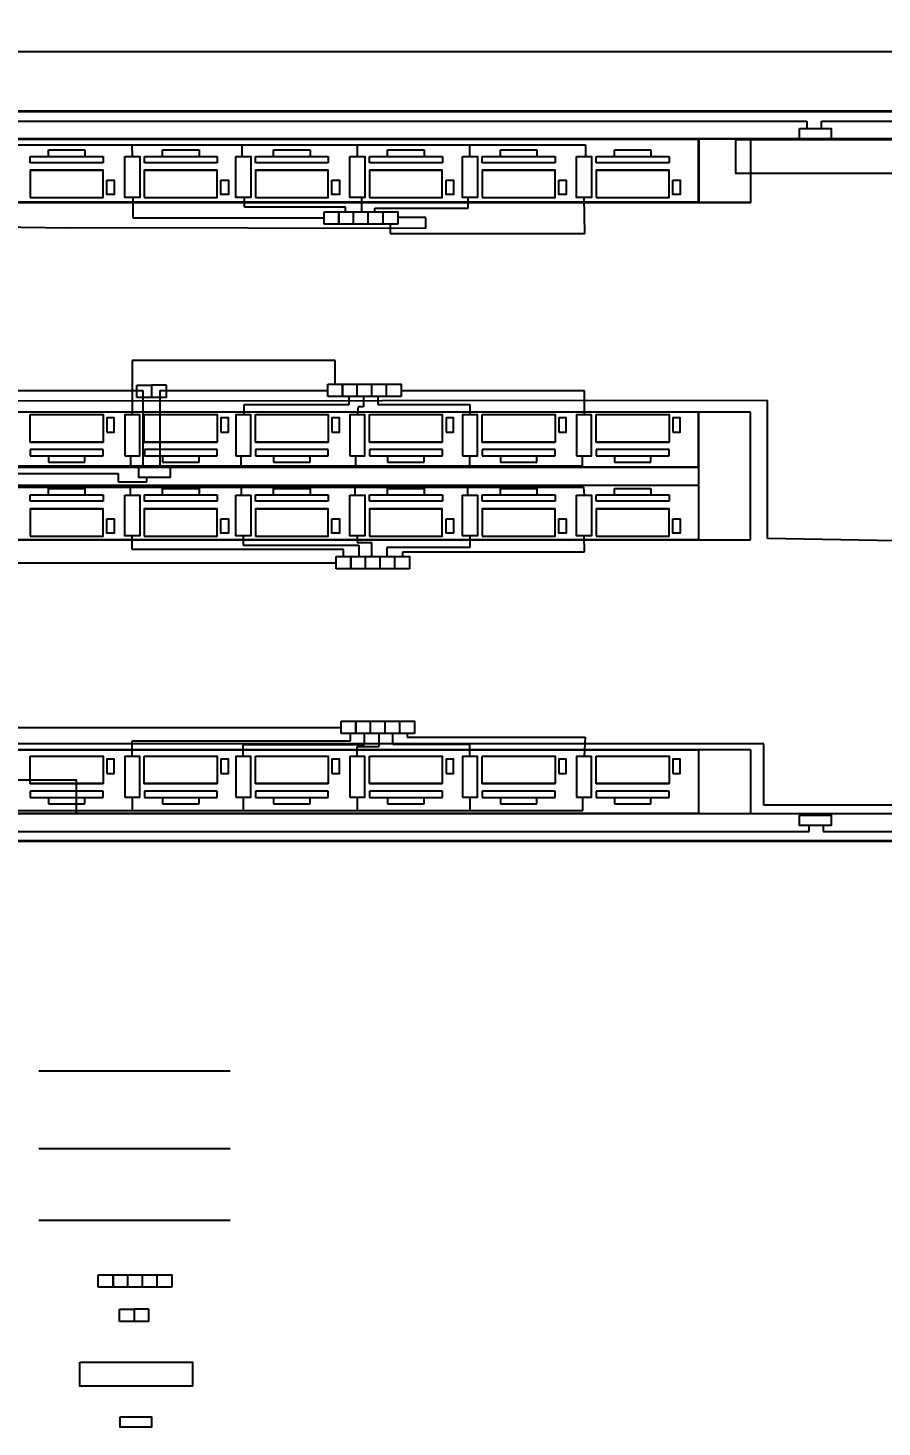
# Model space of a CAD drawing. Header units: millimetres. Extents: x 9310 to 27975, y 1679 to 9351.
# Drawn here: x 12681 to 17365, y 1679 to 9351 of the extents above; entities that cross this region are included whole.
import ezdxf

# ---------------------------------------------------------------- set-up
doc = ezdxf.new("R2010")
doc.units = ezdxf.units.MM
doc.header["$MEASUREMENT"] = 0
doc.styles.get("Standard").update_dxf_attribs({"font": 'arial.ttf'})
doc.dimstyles.get("Standard").update_dxf_attribs({"dimtxt": 195.18, "dimasz": 150, "dimexe": 0.18, "dimexo": 0.0625, "dimgap": 0.09, "dimtad": 0, "dimtih": 1, "dimtoh": 1, "dimdec": 0, "dimzin": 0, "dimdsep": 46, "dimtxsty": 'Standard', "dimblk2": 'CLOSEDBLANK', "dimcen": 0.09, "dimadec": 0, "dimazin": 0, "dimtfac": 1, "dimtdec": 0, "dimtofl": 0, "dimtmove": 0, "dimatfit": 3, "dimfxl": 1, "dimtolj": 1, "dimtzin": 0, "dimarcsym": 0})

# ---------------------------------------------------------------- blocks, each defined once
blk = doc.blocks.new('*D19')
at = {"color": 0, "lineweight": -2, "transparency": 16777216}
for p, q in [((9974.7, 8893), (9974.7, 9222.7)), ((10124.7, 9222.5), (18616.9, 9222.5)), ((27824.7, 9222.5), (19332.5, 9222.5)), ((27974.7, 8893), (27974.7, 9222.7))]:
    blk.add_line(p, q, dxfattribs=at)
at = {"color": 0, "transparency": 16777216}
for points in [[(10124.7, 9247.5), (10124.7, 9197.5), (9974.7, 9222.5)], [(27824.7, 9247.5), (27824.7, 9197.5), (27974.7, 9222.5)]]:
    blk.add_solid(points, dxfattribs=at)
at = {"layer": 'Defpoints', "color": 0, "transparency": 16777216}
for p in [(9974.7, 9222.5), (9974.7, 8893), (27974.7, 8893)]:
    blk.add_point(p, dxfattribs=at)
at = {"color": 0, "transparency": 16777216, "insert": (18974.7, 9222.5), "char_height": 195.18, "attachment_point": 5}
blk.add_mtext('\\A1;18000', dxfattribs=at)
blk = doc.blocks.new('_ClosedBlank')
at = {"color": 0, "linetype": 'ByBlock', "lineweight": -2}
for p, q in [((-1, 0.167), (0, 0)), ((-1, 0.167), (-1, -0.167)), ((0, 0), (-1, -0.167))]:
    blk.add_line(p, q, dxfattribs=at)

msp = doc.modelspace()

# ---------------------------------------------------------------- linework, layer by layer
at = {"color": 6}
for p, q in [((12375, 8840), (16952, 8840)), ((16952, 8840), (16952, 8799.5)), ((17032.5, 8799.5), (17032.5, 8840)), ((17032.5, 8840), (20697, 8840)), ((13258, 8308.1), (13258, 8421.8)), ((13868, 8368.5), (13868, 8421.8)), ((14423, 8368.5), (13868, 8368.5)), ((14423, 8342.2), (14423, 8368.5)), ((14511, 8378), (14511, 8421.8)), ((14511, 8342.2), (14511, 8378)), ((14583.5, 8342.2), (14583.5, 8363)), ((14583.5, 8363), (15095, 8363)), ((15095, 8363), (15095, 8421.8)), ((15734.5, 8224.5), (15730.5, 8421.8)), ((14305.5, 8308.1), (13258, 8308.1)), ((14667, 8274), (14667, 8224.5)), ((14667, 8224.5), (15734.5, 8224.5)), ((14364.8, 7527.5), (13252.5, 7527.5)), ((13252.5, 7527.5), (13252.5, 7228.7)), ((14364.8, 7397.2), (14364.8, 7527.5)), ((14441, 7329), (14441, 7284)), ((14521.5, 7329), (14521.5, 7272.5)), ((14599.5, 7329), (14599.5, 7285.5)), ((14727.6, 7363.1), (15730.5, 7363.1)), ((15730.5, 7363.1), (15730.5, 7228.7)), ((14441, 7284), (13865, 7284)), ((13865, 7284), (13865, 7228.7)), ((14491.5, 7272.5), (14487, 7228.7)), ((14521.5, 7272.5), (14491.5, 7272.5)), ((14599.5, 7285.5), (15105, 7285.5)), ((15105, 7285.5), (15105, 7228.7)), ((12598.5, 6907.8), (13174.5, 6907.8)), ((13174.5, 6907.8), (13174.5, 6862.5)), ((13174.5, 6862.5), (13332.5, 6862.5)), ((13332.5, 6862.5), (13332.5, 6886.5)), ((13253, 6490), (13252.5, 6565.3)), ((13861.5, 6565.3), (13861.5, 6515)), ((14487, 6565.3), (14487, 6529)), ((14487, 6529), (14565, 6529)), ((14565, 6529), (14565, 6452.2)), ((15105, 6565.3), (15105, 6501)), ((15733, 6478), (15730.5, 6565.3)), ((14410.8, 6490), (13253, 6490)), ((13861.5, 6515), (14495.5, 6515)), ((14410.8, 6452.2), (14410.8, 6490)), ((14495.5, 6515), (14495.5, 6452.2)), ((15105, 6501), (14649.5, 6501)), ((14649.5, 6501), (14649.5, 6452.2)), ((14737.5, 6452.2), (14737.5, 6478)), ((14737.5, 6478), (15733, 6478)), ((14449.5, 5442.5), (14449.5, 5481.5)), ((14526, 5422), (14526, 5481.5)), ((14607, 5410), (14607, 5481.5)), ((14681.5, 5421.5), (14681.5, 5481.5)), ((14761, 5481.5), (14761, 5462)), ((14761, 5462), (15737.5, 5462)), ((15737.5, 5462), (15730.5, 5356.2)), ((13252.5, 5356.2), (13252.5, 5442.5)), ((13252.5, 5442.5), (14449.5, 5442.5)), ((13859, 5422), (13859, 5356.2)), ((13859, 5422), (14526, 5422)), ((14487, 5356.2), (14487, 5410)), ((14487, 5410), (14607, 5410)), ((15105, 5421.5), (14681.5, 5421.5)), ((15105, 5356.2), (15105, 5421.5)), ((12390.5, 4944.5), (16965.5, 4944.5)), ((16965.5, 4944.5), (16965.5, 4978)), ((17042.5, 4978), (17042.5, 4944.5)), ((17042.5, 4944.5), (20283.5, 4944.5)), ((12741, 3207), (13790.1, 3207))]:
    msp.add_line(p, q, dxfattribs=at)
at = {"color": 5}
for p, q in [((10179.3, 8710), (15739, 8710)), ((13251, 8710), (13252.5, 8645.6)), ((13853.5, 8710), (13853.5, 8645.6)), ((14486.5, 8710), (14486.5, 8645.6)), ((15101.5, 8710), (15101.5, 8645.6)), ((15739, 8710), (15739, 8645.6)), ((16737, 7307), (10233, 7303)), ((16737, 6552), (16737, 7307)), ((13245.5, 6950.5), (13245.5, 7004.9)), ((13850, 6950.5), (13850, 7004.9)), ((14479, 6950.5), (14479, 7004.9)), ((15104, 6950.5), (15104, 7004.9)), ((15722, 6950.5), (15722, 7004.9)), ((10144, 6950.5), (15722, 6950.5)), ((10193, 6833), (15728, 6833)), ((13242.5, 6789.1), (13242.5, 6833)), ((13852.5, 6789.1), (13852.5, 6833)), ((14474.5, 6789.1), (14474.5, 6833)), ((15093.5, 6789.1), (15093.5, 6833)), ((15728, 6833), (15730.5, 6789.1)), ((19329.6, 6503.1), (16737, 6552)), ((16737, 6552), (16737, 6552)), ((16716.5, 5425), (10238, 5424.5)), ((16716.5, 5089.5), (16716.5, 5425)), ((13252.5, 5132.4), (13252.5, 5060)), ((13861.5, 5132.4), (13861.5, 5060)), ((14487, 5132.4), (14487, 5060)), ((15105, 5132.4), (15105, 5060)), ((15724, 5060), (15724.5, 5132.4)), ((19601, 5089.5), (16716.5, 5089.5)), ((10188, 5060), (15724, 5060)), ((12741, 3632), (13790.1, 3632))]:
    msp.add_line(p, q, dxfattribs=at)
for p, q in [((12793.5, 8646.5), (12793.5, 8681.5)), ((12793.5, 8681.5), (12993.5, 8681.5)), ((12993.5, 8681.5), (12993.5, 8646.5)), ((13419, 8646.5), (13419, 8681.5)), ((13419, 8681.5), (13619, 8681.5)), ((13619, 8681.5), (13619, 8646.5)), ((14028, 8646.5), (14028, 8681.5)), ((14028, 8681.5), (14228, 8681.5)), ((14228, 8681.5), (14228, 8646.5)), ((14653.5, 8646.5), (14653.5, 8681.5)), ((14653.5, 8681.5), (14853.5, 8681.5)), ((14853.5, 8681.5), (14853.5, 8646.5)), ((15271.5, 8646.5), (15271.5, 8681.5)), ((15271.5, 8681.5), (15471.5, 8681.5)), ((15471.5, 8681.5), (15471.5, 8646.5)), ((15897, 8646.5), (15897, 8681.5)), ((15897, 8681.5), (16097, 8681.5)), ((16097, 8681.5), (16097, 8646.5)), ((16644, 8743), (16644, 8393)), ((12693.5, 8611.5), (12693.5, 8646.5)), ((12693.5, 8646.5), (12793.5, 8646.5)), ((13093.5, 8611.5), (12693.5, 8611.5)), ((12793.5, 8646.5), (12993.5, 8646.5)), ((12993.5, 8646.5), (13093.5, 8646.5)), ((13093.5, 8646.5), (13093.5, 8611.5)), ((13319, 8611.5), (13319, 8646.5)), ((13319, 8646.5), (13419, 8646.5)), ((13719, 8611.5), (13319, 8611.5)), ((13419, 8646.5), (13619, 8646.5)), ((13619, 8646.5), (13719, 8646.5)), ((13719, 8646.5), (13719, 8611.5)), ((13928, 8611.5), (13928, 8646.5)), ((13928, 8646.5), (14028, 8646.5)), ((14328, 8611.5), (13928, 8611.5)), ((14028, 8646.5), (14228, 8646.5)), ((14228, 8646.5), (14328, 8646.5)), ((14328, 8646.5), (14328, 8611.5)), ((14553.5, 8611.5), (14553.5, 8646.5)), ((14553.5, 8646.5), (14653.5, 8646.5)), ((14953.5, 8611.5), (14553.5, 8611.5)), ((14653.5, 8646.5), (14853.5, 8646.5)), ((14853.5, 8646.5), (14953.5, 8646.5)), ((14953.5, 8646.5), (14953.5, 8611.5)), ((15171.5, 8611.5), (15171.5, 8646.5)), ((15171.5, 8646.5), (15271.5, 8646.5)), ((15571.5, 8611.5), (15171.5, 8611.5)), ((15271.5, 8646.5), (15471.5, 8646.5)), ((15471.5, 8646.5), (15571.5, 8646.5)), ((15571.5, 8646.5), (15571.5, 8611.5)), ((15797, 8611.5), (15797, 8646.5)), ((15797, 8646.5), (15897, 8646.5)), ((16197, 8611.5), (15797, 8611.5)), ((15897, 8646.5), (16097, 8646.5)), ((16097, 8646.5), (16197, 8646.5)), ((16197, 8646.5), (16197, 8611.5)), ((12693.3, 8570.2), (13093.3, 8570.2)), ((13318.8, 8570.2), (13718.8, 8570.2)), ((13927.8, 8570.2), (14327.8, 8570.2)), ((14553.3, 8570.2), (14953.3, 8570.2)), ((15171.3, 8570.2), (15571.3, 8570.2)), ((15796.8, 8570.2), (16196.8, 8570.2)), ((12693.3, 7080.3), (13093.3, 7080.3)), ((13318.8, 7080.3), (13718.8, 7080.3)), ((13927.8, 7080.3), (14327.8, 7080.3)), ((14553.3, 7080.3), (14953.3, 7080.3)), ((15171.3, 7080.3), (15571.3, 7080.3)), ((15796.8, 7080.3), (16196.8, 7080.3)), ((12693.5, 7038.9), (12693.5, 7003.9)), ((13093.5, 7038.9), (12693.5, 7038.9)), ((12693.5, 7003.9), (12793.5, 7003.9)), ((12793.5, 7003.9), (12793.5, 6968.9)), ((12793.5, 7003.9), (12993.5, 7003.9)), ((12993.5, 6968.9), (12993.5, 7003.9)), ((12993.5, 7003.9), (13093.5, 7003.9)), ((13093.5, 7003.9), (13093.5, 7038.9)), ((13319, 7038.9), (13319, 7003.9)), ((13719, 7038.9), (13319, 7038.9)), ((13319, 7003.9), (13419, 7003.9)), ((13419, 7003.9), (13419, 6968.9)), ((13419, 7003.9), (13619, 7003.9)), ((13619, 6968.9), (13619, 7003.9)), ((13619, 7003.9), (13719, 7003.9)), ((13719, 7003.9), (13719, 7038.9)), ((13928, 7038.9), (13928, 7003.9)), ((14328, 7038.9), (13928, 7038.9)), ((13928, 7003.9), (14028, 7003.9)), ((14028, 7003.9), (14028, 6968.9)), ((14028, 7003.9), (14228, 7003.9)), ((14228, 6968.9), (14228, 7003.9)), ((14228, 7003.9), (14328, 7003.9)), ((14328, 7003.9), (14328, 7038.9)), ((14553.5, 7038.9), (14553.5, 7003.9)), ((14953.5, 7038.9), (14553.5, 7038.9)), ((14553.5, 7003.9), (14653.5, 7003.9)), ((14653.5, 7003.9), (14653.5, 6968.9)), ((14653.5, 7003.9), (14853.5, 7003.9)), ((14853.5, 6968.9), (14853.5, 7003.9)), ((14853.5, 7003.9), (14953.5, 7003.9)), ((14953.5, 7003.9), (14953.5, 7038.9)), ((15171.5, 7038.9), (15171.5, 7003.9)), ((15571.5, 7038.9), (15171.5, 7038.9)), ((15171.5, 7003.9), (15271.5, 7003.9)), ((15271.5, 7003.9), (15271.5, 6968.9)), ((15271.5, 7003.9), (15471.5, 7003.9)), ((15471.5, 6968.9), (15471.5, 7003.9)), ((15471.5, 7003.9), (15571.5, 7003.9)), ((15571.5, 7003.9), (15571.5, 7038.9)), ((15797, 7038.9), (15797, 7003.9)), ((16197, 7038.9), (15797, 7038.9)), ((15797, 7003.9), (15897, 7003.9)), ((15897, 7003.9), (15897, 6968.9)), ((15897, 7003.9), (16097, 7003.9)), ((16097, 6968.9), (16097, 7003.9)), ((16097, 7003.9), (16197, 7003.9)), ((16197, 7003.9), (16197, 7038.9)), ((12793.5, 6968.9), (12993.5, 6968.9)), ((13419, 6968.9), (13619, 6968.9)), ((14028, 6968.9), (14228, 6968.9)), ((14653.5, 6968.9), (14853.5, 6968.9)), ((15271.5, 6968.9), (15471.5, 6968.9)), ((15897, 6968.9), (16097, 6968.9)), ((12693.5, 6755), (12693.5, 6790)), ((12693.5, 6790), (12793.5, 6790)), ((13093.5, 6755), (12693.5, 6755)), ((12793.5, 6790), (12793.5, 6825)), ((12793.5, 6825), (12993.5, 6825)), ((12793.5, 6790), (12993.5, 6790)), ((12993.5, 6825), (12993.5, 6790)), ((12993.5, 6790), (13093.5, 6790)), ((13093.5, 6790), (13093.5, 6755)), ((13319, 6755), (13319, 6790)), ((13319, 6790), (13419, 6790)), ((13719, 6755), (13319, 6755)), ((13419, 6790), (13419, 6825)), ((13419, 6825), (13619, 6825)), ((13419, 6790), (13619, 6790)), ((13619, 6825), (13619, 6790)), ((13619, 6790), (13719, 6790)), ((13719, 6790), (13719, 6755)), ((13928, 6755), (13928, 6790)), ((13928, 6790), (14028, 6790)), ((14328, 6755), (13928, 6755)), ((14028, 6790), (14028, 6825)), ((14028, 6825), (14228, 6825)), ((14028, 6790), (14228, 6790)), ((14228, 6825), (14228, 6790)), ((14228, 6790), (14328, 6790)), ((14328, 6790), (14328, 6755)), ((14553.5, 6755), (14553.5, 6790)), ((14553.5, 6790), (14653.5, 6790)), ((14953.5, 6755), (14553.5, 6755)), ((14653.5, 6790), (14653.5, 6825)), ((14653.5, 6825), (14853.5, 6825)), ((14653.5, 6790), (14853.5, 6790)), ((14853.5, 6825), (14853.5, 6790)), ((14853.5, 6790), (14953.5, 6790)), ((14953.5, 6790), (14953.5, 6755)), ((15171.5, 6755), (15171.5, 6790)), ((15171.5, 6790), (15271.5, 6790)), ((15571.5, 6755), (15171.5, 6755)), ((15271.5, 6790), (15271.5, 6825)), ((15271.5, 6825), (15471.5, 6825)), ((15271.5, 6790), (15471.5, 6790)), ((15471.5, 6825), (15471.5, 6790)), ((15471.5, 6790), (15571.5, 6790)), ((15571.5, 6790), (15571.5, 6755)), ((15797, 6755), (15797, 6790)), ((15797, 6790), (15897, 6790)), ((16197, 6755), (15797, 6755)), ((15897, 6790), (15897, 6825)), ((15897, 6825), (16097, 6825)), ((15897, 6790), (16097, 6790)), ((16097, 6825), (16097, 6790)), ((16097, 6790), (16197, 6790)), ((16197, 6790), (16197, 6755)), ((12693.3, 6713.7), (13093.3, 6713.7)), ((13318.8, 6713.7), (13718.8, 6713.7)), ((13927.8, 6713.7), (14327.8, 6713.7)), ((14553.3, 6713.7), (14953.3, 6713.7)), ((15171.3, 6713.7), (15571.3, 6713.7)), ((15796.8, 6713.7), (16196.8, 6713.7)), ((16644, 5393), (16644, 5043)), ((12693.3, 5207.8), (13093.3, 5207.8)), ((12693.5, 5166.4), (12693.5, 5131.4)), ((13093.5, 5166.4), (12693.5, 5166.4)), ((13093.5, 5131.4), (13093.5, 5166.4)), ((13318.8, 5207.8), (13718.8, 5207.8)), ((13319, 5166.4), (13319, 5131.4)), ((13719, 5166.4), (13319, 5166.4)), ((13719, 5131.4), (13719, 5166.4)), ((13927.8, 5207.8), (14327.8, 5207.8)), ((13928, 5166.4), (13928, 5131.4)), ((14328, 5166.4), (13928, 5166.4)), ((14328, 5131.4), (14328, 5166.4)), ((14553.3, 5207.8), (14953.3, 5207.8)), ((14553.5, 5166.4), (14553.5, 5131.4)), ((14953.5, 5166.4), (14553.5, 5166.4)), ((14953.5, 5131.4), (14953.5, 5166.4)), ((15171.3, 5207.8), (15571.3, 5207.8)), ((15171.5, 5166.4), (15171.5, 5131.4)), ((15571.5, 5166.4), (15171.5, 5166.4)), ((15571.5, 5131.4), (15571.5, 5166.4)), ((15796.8, 5207.8), (16196.8, 5207.8)), ((15797, 5166.4), (15797, 5131.4)), ((16197, 5166.4), (15797, 5166.4)), ((16197, 5131.4), (16197, 5166.4)), ((12693.5, 5131.4), (12793.5, 5131.4)), ((12793.5, 5131.4), (12793.5, 5096.4)), ((12793.5, 5131.4), (12993.5, 5131.4)), ((12793.5, 5096.4), (12993.5, 5096.4)), ((12993.5, 5096.4), (12993.5, 5131.4)), ((12993.5, 5131.4), (13093.5, 5131.4)), ((13319, 5131.4), (13419, 5131.4)), ((13419, 5131.4), (13419, 5096.4)), ((13419, 5131.4), (13619, 5131.4)), ((13419, 5096.4), (13619, 5096.4)), ((13619, 5096.4), (13619, 5131.4)), ((13619, 5131.4), (13719, 5131.4)), ((13928, 5131.4), (14028, 5131.4)), ((14028, 5131.4), (14028, 5096.4)), ((14028, 5131.4), (14228, 5131.4)), ((14028, 5096.4), (14228, 5096.4)), ((14228, 5096.4), (14228, 5131.4)), ((14228, 5131.4), (14328, 5131.4)), ((14553.5, 5131.4), (14653.5, 5131.4)), ((14653.5, 5131.4), (14653.5, 5096.4)), ((14653.5, 5131.4), (14853.5, 5131.4)), ((14653.5, 5096.4), (14853.5, 5096.4)), ((14853.5, 5096.4), (14853.5, 5131.4)), ((14853.5, 5131.4), (14953.5, 5131.4)), ((15171.5, 5131.4), (15271.5, 5131.4)), ((15271.5, 5131.4), (15271.5, 5096.4)), ((15271.5, 5131.4), (15471.5, 5131.4)), ((15271.5, 5096.4), (15471.5, 5096.4)), ((15471.5, 5096.4), (15471.5, 5131.4)), ((15471.5, 5131.4), (15571.5, 5131.4)), ((15797, 5131.4), (15897, 5131.4)), ((15897, 5131.4), (15897, 5096.4)), ((15897, 5131.4), (16097, 5131.4)), ((15897, 5096.4), (16097, 5096.4)), ((16097, 5096.4), (16097, 5131.4)), ((16097, 5131.4), (16197, 5131.4))]:
    msp.add_line(p, q)
at = {"color": 0}
for p, q in [((16357.5, 8743), (16357.5, 8393)), ((10124.7, 8393), (16644, 8393)), ((12910.7, 8254.3), (12910.8, 8254.3)), ((16357.5, 7243), (16357.5, 6543)), ((16644, 6543), (16644, 7243)), ((16357.5, 6943), (10124.7, 6943)), ((16644, 6893), (16644, 6943)), ((10124.7, 6843), (16357.5, 6843)), ((16644, 5393), (10124.7, 5393)), ((16357.5, 5393), (16357.5, 5043))]:
    msp.add_line(p, q, dxfattribs=at)
at = {"color": 4}
for p, q in [((14305.5, 8274), (14305.5, 8342.2)), ((14466.8, 8274), (14466.8, 8342.2)), ((14547.4, 8274), (14547.4, 8342.2)), ((14628, 8274), (14628, 8342.2)), ((14386.1, 8274), (14305.5, 8274)), ((14386.1, 8274), (14305.5, 8274)), ((14708.6, 8274), (14386.1, 8274)), ((14547.4, 8274), (14386.1, 8274)), ((14708.6, 8274), (14547.4, 8274)), ((13278.5, 7324), (13278.5, 7392.2)), ((13439.8, 7392.2), (13359.1, 7392.2)), ((13439.8, 7392.2), (13359.1, 7392.2)), ((13439.8, 7324), (13439.8, 7392.2)), ((14324.5, 7329), (14324.5, 7397.2)), ((14485.8, 7329), (14485.8, 7397.2)), ((14566.4, 7329), (14566.4, 7397.2)), ((14647, 7329), (14647, 7397.2)), ((13359.1, 7324), (13278.5, 7324)), ((13359.1, 7324), (13278.5, 7324)), ((13439.8, 7324), (13359.1, 7324)), ((13439.8, 7324), (13359.1, 7324)), ((14405.1, 7329), (14324.5, 7329)), ((14405.1, 7329), (14324.5, 7329)), ((14727.6, 7329), (14405.1, 7329)), ((14566.4, 7329), (14405.1, 7329)), ((14727.6, 7329), (14566.4, 7329)), ((14370.5, 6384), (14370.5, 6452.2)), ((14531.8, 6384), (14531.8, 6452.2)), ((14612.4, 6384), (14612.4, 6452.2)), ((14693, 6384), (14693, 6452.2)), ((14451.1, 6384), (14370.5, 6384)), ((14451.1, 6384), (14370.5, 6384)), ((14773.6, 6384), (14451.1, 6384)), ((14612.4, 6384), (14451.1, 6384)), ((14773.6, 6384), (14612.4, 6384)), ((14398, 5481.5), (14398, 5549.8)), ((14559.2, 5481.5), (14559.2, 5549.8)), ((14639.9, 5481.5), (14639.9, 5549.8)), ((14720.5, 5481.5), (14720.5, 5549.8)), ((14478.6, 5481.5), (14398, 5481.5)), ((14478.6, 5481.5), (14398, 5481.5)), ((14801.1, 5481.5), (14478.6, 5481.5)), ((14639.9, 5481.5), (14478.6, 5481.5)), ((14801.1, 5481.5), (14639.9, 5481.5)), ((13066.5, 2445.5), (13066.5, 2513.8)), ((13227.8, 2445.5), (13227.8, 2513.8)), ((13308.4, 2445.5), (13308.4, 2513.8)), ((13389, 2445.5), (13389, 2513.8)), ((13147.1, 2445.5), (13066.5, 2445.5)), ((13147.1, 2445.5), (13066.5, 2445.5)), ((13469.6, 2445.5), (13147.1, 2445.5)), ((13308.4, 2445.5), (13147.1, 2445.5)), ((13183, 2257.5), (13183, 2325.8)), ((13344.2, 2325.8), (13263.6, 2325.8)), ((13344.2, 2325.8), (13263.6, 2325.8)), ((13344.2, 2257.5), (13344.2, 2325.8)), ((13263.6, 2257.5), (13183, 2257.5)), ((13263.6, 2257.5), (13183, 2257.5)), ((13344.2, 2257.5), (13263.6, 2257.5)), ((13344.2, 2257.5), (13263.6, 2257.5))]:
    msp.add_line(p, q, dxfattribs=at)
at = {"color": 30}
for p, q in [((14862.5, 8310.5), (14708.6, 8310.5)), ((14863, 8251.5), (14862.5, 8310.5)), ((12379.8, 8261), (12910.8, 8254.3)), ((14863, 8251.5), (12910.7, 8254.3)), ((11418.1, 7363.1), (13311.5, 7363.1)), ((13311.5, 7363.1), (13311.5, 6943)), ((13405.5, 6943), (13405.5, 7363.1)), ((13405.5, 7363.1), (14324.5, 7363.1)), ((12598.5, 6418.1), (14370.5, 6418.1)), ((12377.5, 5515.6), (14398, 5515.6)), ((12741, 2813), (13790.1, 2813))]:
    msp.add_line(p, q, dxfattribs=at)
at = {"color": 0, "lineweight": 35}
msp.add_lwpolyline([(27974.7, 6018.2), (27974.7, 8893), (9974.7, 8893), (9974.7, 4893), (27974.7, 4893), (27974.7, 5218.2)], dxfattribs=at)
at = {"color": 1}
for points in [[(16912, 8799.5), (17085, 8799.5), (17085, 8743), (16912, 8743)], [(13288.5, 6943), (13461.5, 6943), (13461.5, 6886.5), (13288.5, 6886.5)], [(16912, 5034.5), (17085, 5034.5), (17085, 4978), (16912, 4978)], [(13186, 1735.5), (13359, 1735.5), (13359, 1679), (13186, 1679)]]:
    msp.add_lwpolyline(points, close=True, dxfattribs=at)
at = {"color": 0}
for points in [[(10124.7, 5043), (27824.7, 5043), (27824.7, 8743), (10124.7, 8743)], [(16357.5, 8743), (16644, 8743), (16644, 8393), (16357.5, 8393)]]:
    msp.add_lwpolyline(points, close=True, dxfattribs=at)
at = {"color": 7, "lineweight": 35}
msp.add_lwpolyline([(10124.7, 8743), (16357.5, 8743), (16357.5, 8393), (10124.7, 8393)], close=True, dxfattribs=at)
at = {"color": 101}
for points in [[(16563.5, 8738.5), (17828.5, 8738.5), (17828.5, 8553), (16563.5, 8553)], [(11680, 5227), (12945, 5227), (12945, 5041.5), (11680, 5041.5)]]:
    msp.add_lwpolyline(points, close=True, dxfattribs=at)
for points in [[(13211.2, 8645.6), (13293.8, 8645.6), (13293.8, 8421.8), (13211.2, 8421.8)], [(13820.2, 8645.6), (13902.8, 8645.6), (13902.8, 8421.8), (13820.2, 8421.8)], [(14445.8, 8645.6), (14528.3, 8645.6), (14528.3, 8421.8), (14445.8, 8421.8)], [(15063.7, 8645.6), (15146.2, 8645.6), (15146.2, 8421.8), (15063.7, 8421.8)], [(15689.2, 8645.6), (15771.8, 8645.6), (15771.8, 8421.8), (15689.2, 8421.8)], [(12693.3, 8420.2), (13093.3, 8420.2), (13093.3, 8570.2), (12693.3, 8570.2)], [(13113.6, 8516), (13154.2, 8516), (13154.2, 8437.5), (13113.6, 8437.5)], [(13318.8, 8420.2), (13718.8, 8420.2), (13718.8, 8570.2), (13318.8, 8570.2)], [(13739.1, 8516), (13779.7, 8516), (13779.7, 8437.5), (13739.1, 8437.5)], [(13927.8, 8420.2), (14327.8, 8420.2), (14327.8, 8570.2), (13927.8, 8570.2)], [(14348.1, 8516), (14388.7, 8516), (14388.7, 8437.5), (14348.1, 8437.5)], [(14553.3, 8420.2), (14953.3, 8420.2), (14953.3, 8570.2), (14553.3, 8570.2)], [(14973.6, 8516), (15014.2, 8516), (15014.2, 8437.5), (14973.6, 8437.5)], [(15171.3, 8420.2), (15571.3, 8420.2), (15571.3, 8570.2), (15171.3, 8570.2)], [(15591.6, 8516), (15632.2, 8516), (15632.2, 8437.5), (15591.6, 8437.5)], [(15796.8, 8420.2), (16196.8, 8420.2), (16196.8, 8570.2), (15796.8, 8570.2)], [(16217.1, 8516), (16257.7, 8516), (16257.7, 8437.5), (16217.1, 8437.5)], [(12693.3, 7230.3), (13093.3, 7230.3), (13093.3, 7080.3), (12693.3, 7080.3)], [(13113.6, 7134.5), (13154.2, 7134.5), (13154.2, 7213), (13113.6, 7213)], [(13211.2, 7004.9), (13293.8, 7004.9), (13293.8, 7228.7), (13211.2, 7228.7)], [(13318.8, 7230.3), (13718.8, 7230.3), (13718.8, 7080.3), (13318.8, 7080.3)], [(13739.1, 7134.5), (13779.7, 7134.5), (13779.7, 7213), (13739.1, 7213)], [(13820.2, 7004.9), (13902.8, 7004.9), (13902.8, 7228.7), (13820.2, 7228.7)], [(13927.8, 7230.3), (14327.8, 7230.3), (14327.8, 7080.3), (13927.8, 7080.3)], [(14348.1, 7134.5), (14388.7, 7134.5), (14388.7, 7213), (14348.1, 7213)], [(14445.8, 7004.9), (14528.3, 7004.9), (14528.3, 7228.7), (14445.8, 7228.7)], [(14553.3, 7230.3), (14953.3, 7230.3), (14953.3, 7080.3), (14553.3, 7080.3)], [(14973.6, 7134.5), (15014.2, 7134.5), (15014.2, 7213), (14973.6, 7213)], [(15063.7, 7004.9), (15146.2, 7004.9), (15146.2, 7228.7), (15063.7, 7228.7)], [(15171.3, 7230.3), (15571.3, 7230.3), (15571.3, 7080.3), (15171.3, 7080.3)], [(15591.6, 7134.5), (15632.2, 7134.5), (15632.2, 7213), (15591.6, 7213)], [(15689.2, 7004.9), (15771.8, 7004.9), (15771.8, 7228.7), (15689.2, 7228.7)], [(15796.8, 7230.3), (16196.8, 7230.3), (16196.8, 7080.3), (15796.8, 7080.3)], [(16217.1, 7134.5), (16257.7, 7134.5), (16257.7, 7213), (16217.1, 7213)], [(13211.2, 6789.1), (13293.8, 6789.1), (13293.8, 6565.3), (13211.2, 6565.3)], [(13820.2, 6789.1), (13902.8, 6789.1), (13902.8, 6565.3), (13820.2, 6565.3)], [(14445.8, 6789.1), (14528.3, 6789.1), (14528.3, 6565.3), (14445.8, 6565.3)], [(15063.7, 6789.1), (15146.2, 6789.1), (15146.2, 6565.3), (15063.7, 6565.3)], [(15689.2, 6789.1), (15771.8, 6789.1), (15771.8, 6565.3), (15689.2, 6565.3)], [(12693.3, 6563.7), (13093.3, 6563.7), (13093.3, 6713.7), (12693.3, 6713.7)], [(13318.8, 6563.7), (13718.8, 6563.7), (13718.8, 6713.7), (13318.8, 6713.7)], [(13927.8, 6563.7), (14327.8, 6563.7), (14327.8, 6713.7), (13927.8, 6713.7)], [(14553.3, 6563.7), (14953.3, 6563.7), (14953.3, 6713.7), (14553.3, 6713.7)], [(15171.3, 6563.7), (15571.3, 6563.7), (15571.3, 6713.7), (15171.3, 6713.7)], [(15796.8, 6563.7), (16196.8, 6563.7), (16196.8, 6713.7), (15796.8, 6713.7)], [(13113.6, 6659.5), (13154.2, 6659.5), (13154.2, 6581), (13113.6, 6581)], [(13739.1, 6659.5), (13779.7, 6659.5), (13779.7, 6581), (13739.1, 6581)], [(14348.1, 6659.5), (14388.7, 6659.5), (14388.7, 6581), (14348.1, 6581)], [(14973.6, 6659.5), (15014.2, 6659.5), (15014.2, 6581), (14973.6, 6581)], [(15591.6, 6659.5), (15632.2, 6659.5), (15632.2, 6581), (15591.6, 6581)], [(16217.1, 6659.5), (16257.7, 6659.5), (16257.7, 6581), (16217.1, 6581)], [(12693.3, 5357.8), (13093.3, 5357.8), (13093.3, 5207.8), (12693.3, 5207.8)], [(13113.6, 5262), (13154.2, 5262), (13154.2, 5340.5), (13113.6, 5340.5)], [(13211.2, 5132.4), (13293.8, 5132.4), (13293.8, 5356.2), (13211.2, 5356.2)], [(13318.8, 5357.8), (13718.8, 5357.8), (13718.8, 5207.8), (13318.8, 5207.8)], [(13739.1, 5262), (13779.7, 5262), (13779.7, 5340.5), (13739.1, 5340.5)], [(13820.2, 5132.4), (13902.8, 5132.4), (13902.8, 5356.2), (13820.2, 5356.2)], [(13927.8, 5357.8), (14327.8, 5357.8), (14327.8, 5207.8), (13927.8, 5207.8)], [(14348.1, 5262), (14388.7, 5262), (14388.7, 5340.5), (14348.1, 5340.5)], [(14445.8, 5132.4), (14528.3, 5132.4), (14528.3, 5356.2), (14445.8, 5356.2)], [(14553.3, 5357.8), (14953.3, 5357.8), (14953.3, 5207.8), (14553.3, 5207.8)], [(14973.6, 5262), (15014.2, 5262), (15014.2, 5340.5), (14973.6, 5340.5)], [(15063.7, 5132.4), (15146.2, 5132.4), (15146.2, 5356.2), (15063.7, 5356.2)], [(15171.3, 5357.8), (15571.3, 5357.8), (15571.3, 5207.8), (15171.3, 5207.8)], [(15591.6, 5262), (15632.2, 5262), (15632.2, 5340.5), (15591.6, 5340.5)], [(15689.2, 5132.4), (15771.8, 5132.4), (15771.8, 5356.2), (15689.2, 5356.2)], [(15796.8, 5357.8), (16196.8, 5357.8), (16196.8, 5207.8), (15796.8, 5207.8)], [(16217.1, 5262), (16257.7, 5262), (16257.7, 5340.5), (16217.1, 5340.5)]]:
    msp.add_lwpolyline(points, close=True)
at = {"color": 4}
for points in [[(14305.5, 8342.2), (14386.1, 8342.2), (14386.1, 8274)], [(14386.1, 8274), (14386.1, 8342.2), (14708.6, 8342.2), (14708.6, 8274)], [(13278.5, 7392.2), (13359.1, 7392.2), (13359.1, 7324)], [(14324.5, 7397.2), (14405.1, 7397.2), (14405.1, 7329)], [(14405.1, 7329), (14405.1, 7397.2), (14727.6, 7397.2), (14727.6, 7329)], [(14370.5, 6452.2), (14451.1, 6452.2), (14451.1, 6384)], [(14451.1, 6384), (14451.1, 6452.2), (14773.6, 6452.2), (14773.6, 6384)], [(14398, 5549.8), (14478.6, 5549.8), (14478.6, 5481.5)], [(14478.6, 5481.5), (14478.6, 5549.8), (14801.1, 5549.8), (14801.1, 5481.5)], [(13066.5, 2513.8), (13147.1, 2513.8), (13147.1, 2445.5)], [(13147.1, 2445.5), (13147.1, 2513.8), (13469.6, 2513.8), (13469.6, 2445.5)], [(13183, 2325.8), (13263.6, 2325.8), (13263.6, 2257.5)]]:
    msp.add_lwpolyline(points, dxfattribs=at)
at = {"color": 0}
msp.add_lwpolyline([(16644, 7243), (10124.7, 7243), (10124.7, 6543), (16644, 6543)], dxfattribs=at)
at = {"color": 7}
for points in [[(16357.5, 7243), (10124.7, 7243), (10124.7, 6943), (16357.5, 6943)], [(10124.7, 6843), (16357.5, 6843), (16357.5, 6543), (10124.7, 6543)], [(10124.7, 5393), (16357.5, 5393), (16357.5, 5043), (10124.7, 5043)]]:
    msp.add_lwpolyline(points, close=True, dxfattribs=at)
at = {"color": 170}
msp.add_lwpolyline([(12964.5, 2034.3), (13582.5, 2034.3), (13582.5, 1903.7), (12964.5, 1903.7)], close=True, dxfattribs=at)

# ---------------------------------------------------------------- dimensions: what is measured, and where the dimension line sits
at = {"color": 0}
dim = msp.add_linear_dim(base=(9974.7, 9222.5), p1=(27974.7, 8893), p2=(9974.7, 8893), dimstyle='Standard', dxfattribs=at)
dim.commit()
dim.dimension.update_dxf_attribs({"geometry": '*D19', "text_midpoint": (18974.7, 9222.5), "dimtype": 160})

doc.saveas('drawing.dxf')
